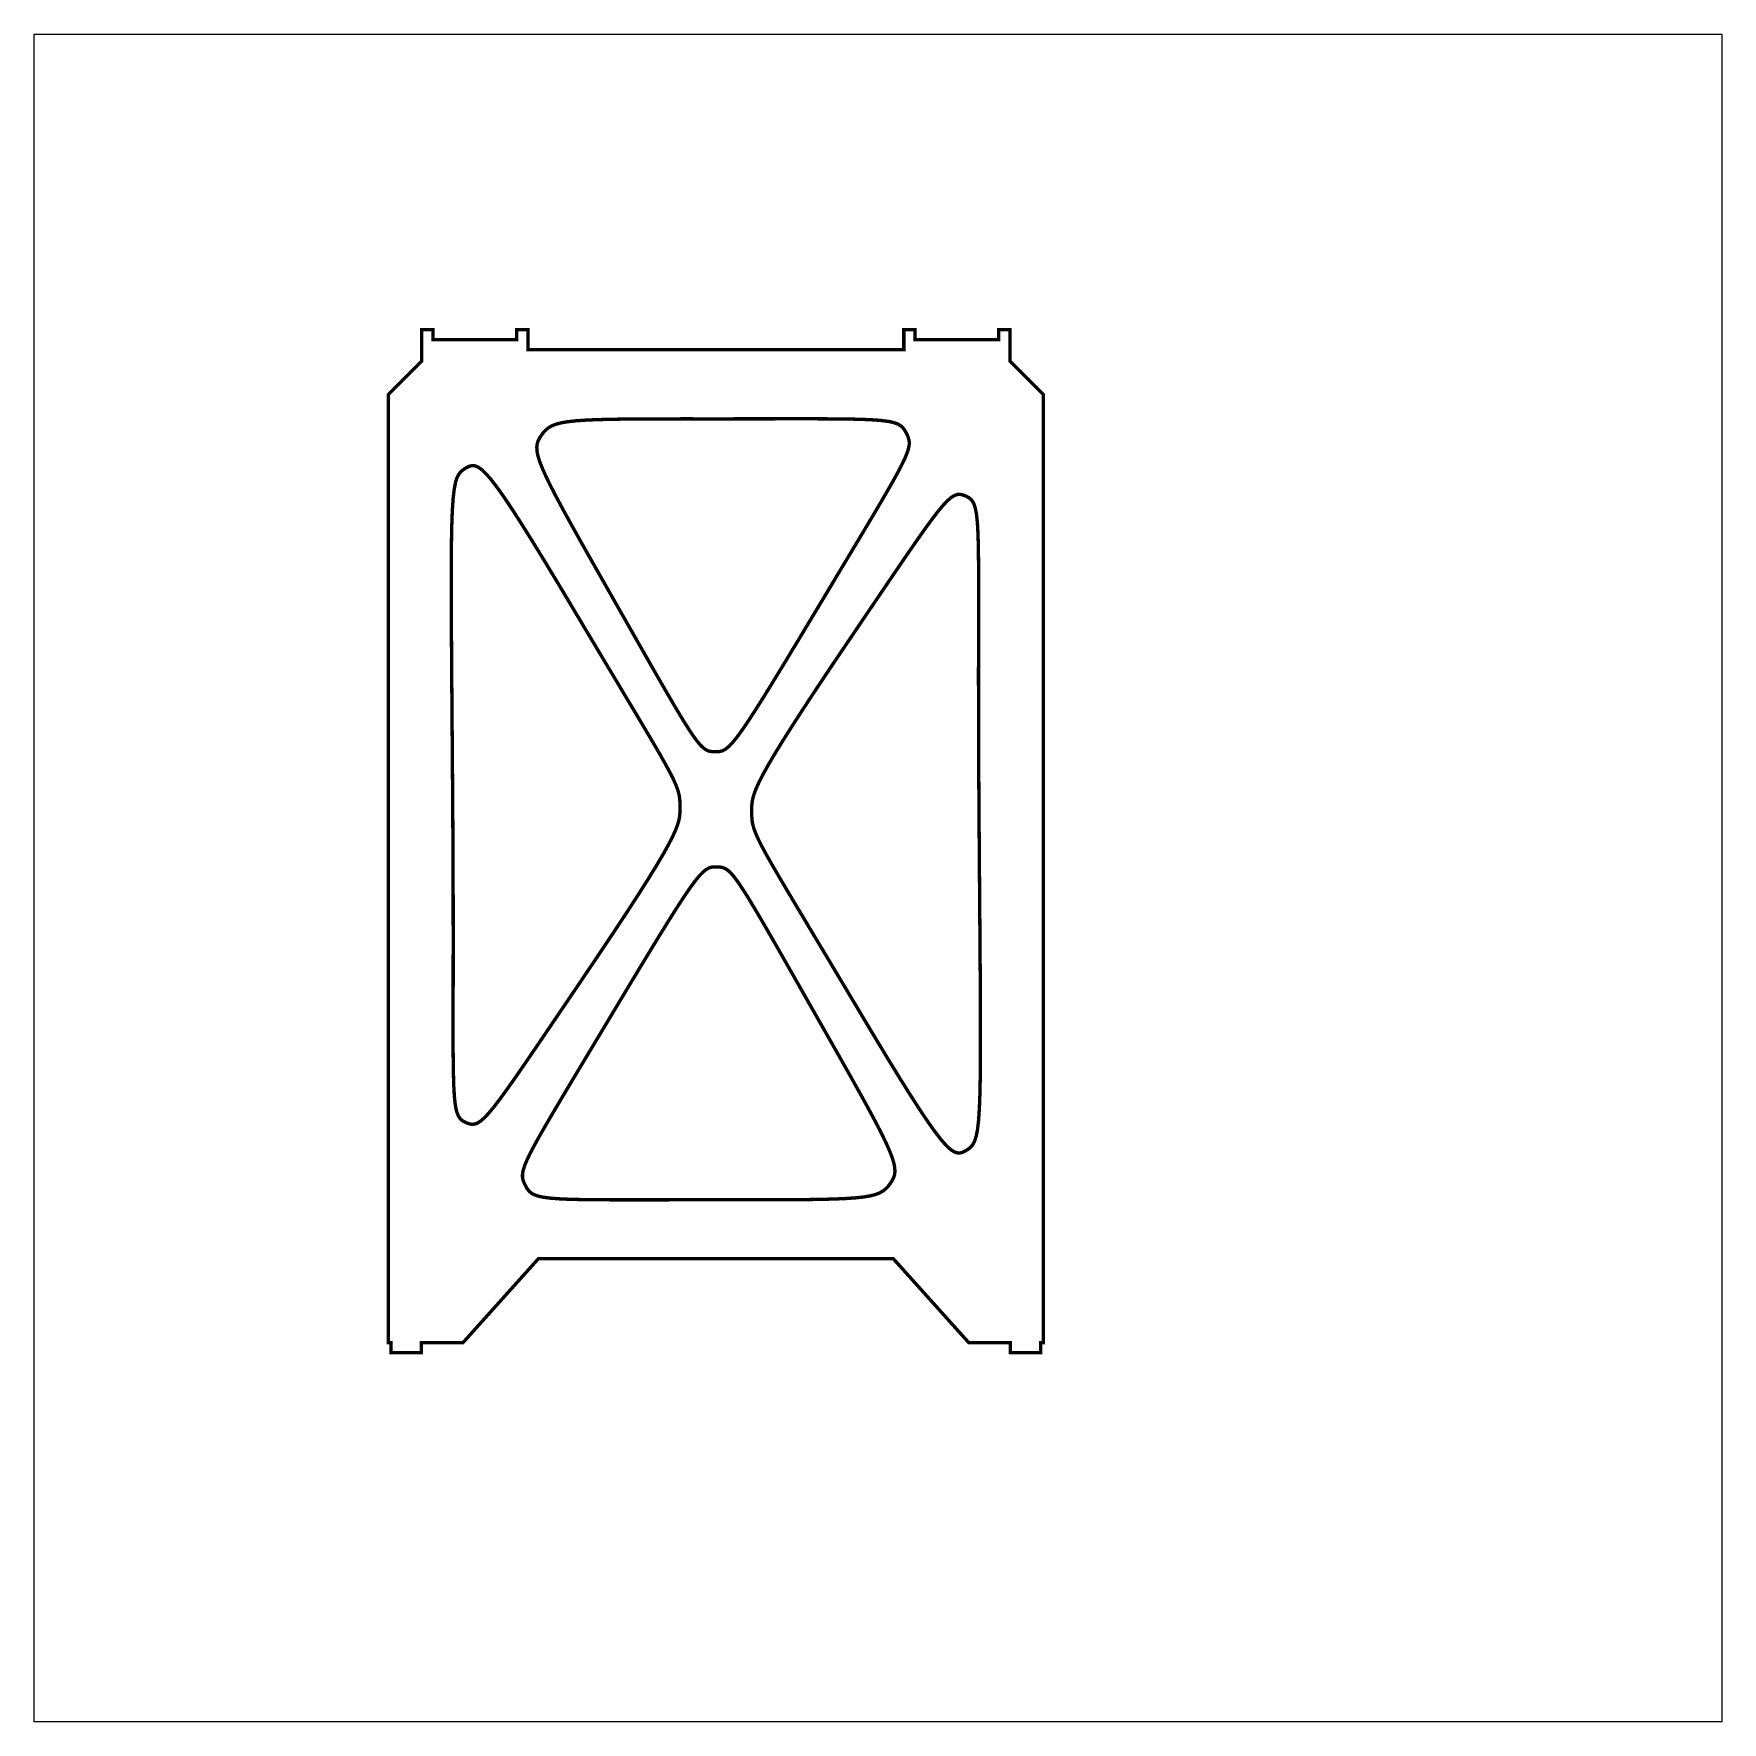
# Model space of a CAD drawing. Extents: x 0 to 19.7, y 0 to 19.7.
import ezdxf

# ---------------------------------------------------------------- set-up
doc = ezdxf.new("R2010")
doc.units = 0
doc.layers.get('0').update_dxf_attribs({"linetype": 'CONTINUOUS'})

msp = doc.modelspace()

# ---------------------------------------------------------------- linework, layer by layer
at = {"color": 0}
for points, const_width in [([(0.0051, 19.68), (19.68, 19.68), (19.68, 0.0051), (0.0051, 0.0051), (0.0051, 19.68)], 0.01022), ([(4.13331, 4.42578), (4.13331, 15.4792), (4.52382, 15.8697), (4.52382, 16.2367), (4.65468, 16.2367), (4.65468, 16.1186), (5.63081, 16.1186), (5.63081, 16.2367), (5.76064, 16.2367), (5.76064, 16.0006), (10.1438, 16.0006), (10.1438, 16.2367), (10.2737, 16.2367), (10.2737, 16.1186), (11.2498, 16.1186), (11.2498, 16.2367), (11.3806, 16.2367), (11.3806, 15.8697), (11.7711, 15.4792), (11.7711, 4.42578), (11.7386, 4.42578), (11.7386, 4.30767), (11.3843, 4.30767), (11.3843, 4.42578), (10.9001, 4.42578), (10.0213, 5.40403), (5.88314, 5.40403), (5.00435, 4.42578), (4.52013, 4.42578), (4.52013, 4.30767), (4.16581, 4.30767), (4.16581, 4.42578), (4.13331, 4.42578)], 0.03937), ([(10.1736, 15.0274), (10.1888, 14.9954), (10.2001, 14.9646), (10.2064, 14.9321), (10.2063, 14.8956), (10.1988, 14.8526), (10.1828, 14.8007), (10.1569, 14.7374), (10.1201, 14.6601), (10.0712, 14.5667), (10.0091, 14.4543), (9.93246, 14.3206), (9.84028, 14.1631), (9.73128, 13.9794), (9.60439, 13.7669), (9.45839, 13.5233), (9.2921, 13.2459), (9.09065, 12.9102), (8.91351, 12.6157), (8.75885, 12.3597), (8.62468, 12.1396), (8.50922, 11.9527), (8.41054, 11.7962), (8.32687, 11.6675), (8.25629, 11.5639), (8.19689, 11.4828), (8.14686, 11.4212), (8.10433, 11.3767), (8.06743, 11.3464), (8.03429, 11.3278), (8.00304, 11.318), (7.97179, 11.3146), (7.93875, 11.3145), (7.90549, 11.3163), (7.87463, 11.3215), (7.84418, 11.3332), (7.81233, 11.3539), (7.77707, 11.3866), (7.73654, 11.434), (7.68886, 11.4989), (7.63206, 11.5842), (7.56429, 11.6924), (7.48361, 11.8267), (7.38818, 11.9896), (7.27604, 12.1839), (7.14529, 12.4126), (6.99403, 12.6783), (6.82036, 12.9838), (6.6224, 13.332), (6.48215, 13.579), (6.35889, 13.7977), (6.25174, 13.99), (6.15978, 14.1581), (6.08208, 14.3036), (6.01785, 14.4289), (5.96615, 14.5358), (5.92611, 14.6265), (5.89675, 14.7028), (5.87733, 14.7668), (5.86686, 14.8206), (5.86447, 14.8658), (5.86931, 14.905), (5.88049, 14.9397), (5.89703, 14.9722), (5.91818, 15.0044), (5.94374, 15.0382), (5.9714, 15.0676), (6.00347, 15.0932), (6.04232, 15.1153), (6.09033, 15.1338), (6.14985, 15.1493), (6.22331, 15.1619), (6.31299, 15.1721), (6.42128, 15.18), (6.55057, 15.1858), (6.70324, 15.19), (6.88162, 15.1929), (7.08811, 15.1944), (7.32503, 15.1953), (7.59483, 15.1956), (7.89985, 15.1954), (8.27083, 15.1956), (8.59728, 15.196), (8.88217, 15.1963), (9.12847, 15.1961), (9.33925, 15.1951), (9.51753, 15.1931), (9.66624, 15.1893), (9.78847, 15.1837), (9.88721, 15.176), (9.96544, 15.1656), (10.0262, 15.1521), (10.0725, 15.1353), (10.1074, 15.1149), (10.1339, 15.0903), (10.1549, 15.0613), (10.1736, 15.0274)], 0.03937), ([(5.02121, 14.6124), (5.05197, 14.6306), (5.08176, 14.6442), (5.11214, 14.6506), (5.14475, 14.6475), (5.1811, 14.6325), (5.22287, 14.6029), (5.27171, 14.5565), (5.32915, 14.4908), (5.39681, 14.4033), (5.47635, 14.2917), (5.56933, 14.1533), (5.67736, 13.9858), (5.80203, 13.7869), (5.94499, 13.554), (6.10786, 13.2847), (6.29221, 12.9764), (6.5031, 12.6229), (6.68869, 12.3126), (6.85064, 12.042), (6.99056, 11.8083), (7.11003, 11.6079), (7.21067, 11.4376), (7.29411, 11.2942), (7.36187, 11.1745), (7.41564, 11.0751), (7.45697, 10.9929), (7.48753, 10.9245), (7.50885, 10.8668), (7.52257, 10.8163), (7.53033, 10.7701), (7.53369, 10.7246), (7.53429, 10.6767), (7.53424, 10.6379), (7.53331, 10.5999), (7.52968, 10.5603), (7.52138, 10.5162), (7.50657, 10.4648), (7.4834, 10.4034), (7.44997, 10.3293), (7.40435, 10.2398), (7.34472, 10.132), (7.26921, 10.0033), (7.17594, 9.85092), (7.06299, 9.6721), (6.92844, 9.46408), (6.77056, 9.22418), (6.58729, 8.94965), (6.37696, 8.63769), (6.18137, 8.34885), (6.00906, 8.09412), (5.85807, 7.87153), (5.72678, 7.6791), (5.61328, 7.51476), (5.51594, 7.37657), (5.43283, 7.26247), (5.36231, 7.17057), (5.30257, 7.09874), (5.25179, 7.04508), (5.20822, 7.00749), (5.17008, 6.9841), (5.13564, 6.97282), (5.10303, 6.97163), (5.07058, 6.97857), (5.03651, 6.99164), (5.00076, 7.01058), (4.97125, 7.03629), (4.94732, 7.07335), (4.92844, 7.12625), (4.91407, 7.19949), (4.90349, 7.29753), (4.89626, 7.42486), (4.89176, 7.5861), (4.88938, 7.7856), (4.88861, 8.028), (4.88883, 8.31765), (4.88949, 8.65918), (4.88997, 9.05707), (4.88971, 9.51574), (4.88818, 10.0398), (4.88476, 10.6336), (4.87989, 11.2813), (4.87538, 11.8525), (4.87158, 12.3524), (4.86876, 12.7859), (4.86719, 13.1579), (4.86724, 13.4734), (4.86919, 13.7374), (4.87332, 13.9547), (4.87993, 14.1306), (4.88938, 14.2696), (4.90186, 14.3771), (4.91775, 14.4578), (4.93733, 14.5167), (4.96089, 14.5587), (4.98872, 14.589), (5.02121, 14.6124)], 0.03937), ([(10.8832, 6.6741), (10.8524, 6.65593), (10.8226, 6.64236), (10.7923, 6.6359), (10.7597, 6.639), (10.7233, 6.65408), (10.6815, 6.6836), (10.6327, 6.72999), (10.5753, 6.79574), (10.5075, 6.88319), (10.428, 6.99485), (10.3351, 7.13319), (10.227, 7.30063), (10.1023, 7.49957), (9.95936, 7.73253), (9.7965, 8.00185), (9.61219, 8.31006), (9.40132, 8.66363), (9.21565, 8.97396), (9.05371, 9.24447), (8.91379, 9.47825), (8.79432, 9.67865), (8.69368, 9.8489), (8.61029, 9.99229), (8.54249, 10.112), (8.48872, 10.2114), (8.44738, 10.2936), (8.41683, 10.362), (8.39551, 10.4198), (8.38178, 10.4702), (8.37403, 10.5164), (8.37067, 10.5619), (8.37011, 10.6097), (8.37011, 10.6487), (8.37104, 10.6866), (8.37468, 10.7262), (8.38297, 10.7703), (8.39779, 10.8217), (8.42096, 10.8831), (8.45438, 10.9572), (8.5, 11.0468), (8.55963, 11.1545), (8.63514, 11.2832), (8.7284, 11.4356), (8.84136, 11.6144), (8.97592, 11.8224), (9.13379, 12.0623), (9.31706, 12.3369), (9.52746, 12.6488), (9.72299, 12.9377), (9.89535, 13.1924), (10.0463, 13.415), (10.1776, 13.6074), (10.2911, 13.7717), (10.3885, 13.91), (10.4715, 14.024), (10.542, 14.116), (10.6018, 14.1878), (10.6526, 14.2414), (10.6962, 14.279), (10.7343, 14.3024), (10.7688, 14.3137), (10.8013, 14.3149), (10.8338, 14.3079), (10.8679, 14.2949), (10.9036, 14.276), (10.9331, 14.2503), (10.957, 14.2132), (10.9759, 14.1603), (10.9903, 14.0871), (11.0009, 13.989), (11.0081, 13.8617), (11.0126, 13.7004), (11.015, 13.5009), (11.0158, 13.2585), (11.0156, 12.9689), (11.0149, 12.6273), (11.0144, 12.2294), (11.0147, 11.7708), (11.0162, 11.2467), (11.0197, 10.6528), (11.0245, 10.0053), (11.029, 9.43397), (11.0328, 8.93408), (11.0356, 8.50065), (11.0372, 8.12864), (11.0371, 7.8131), (11.0352, 7.54915), (11.031, 7.33176), (11.0244, 7.15597), (11.015, 7.01688), (11.0025, 6.90944), (10.9867, 6.82878), (10.9671, 6.76986), (10.9435, 6.72775), (10.9156, 6.69749), (10.8832, 6.6741)], 0.03937), ([(5.73085, 6.25911), (5.71556, 6.29107), (5.70421, 6.322), (5.69797, 6.35449), (5.69803, 6.391), (5.70551, 6.43392), (5.72163, 6.48583), (5.74744, 6.54915), (5.78424, 6.62631), (5.83311, 6.71989), (5.89529, 6.83225), (5.9719, 6.96599), (6.06407, 7.12343), (6.17307, 7.30712), (6.29997, 7.51958), (6.44601, 7.76324), (6.61231, 8.04053), (6.81369, 8.37631), (6.99083, 8.67085), (7.14556, 8.92681), (7.27968, 9.14692), (7.39518, 9.33382), (7.49382, 9.49029), (7.57753, 9.61897), (7.64811, 9.72254), (7.70747, 9.80376), (7.75749, 9.86535), (7.80003, 9.90983), (7.83692, 9.94011), (7.87007, 9.95871), (7.90132, 9.96847), (7.93257, 9.97194), (7.96565, 9.97194), (7.99886, 9.97026), (8.02974, 9.965), (8.06017, 9.95335), (8.09207, 9.93261), (8.12733, 9.8999), (8.16786, 9.85254), (8.21556, 9.7876), (8.27235, 9.70236), (8.34011, 9.59407), (8.42079, 9.45985), (8.51622, 9.29693), (8.62836, 9.1026), (8.75911, 8.87392), (8.91038, 8.60824), (9.08404, 8.30268), (9.28207, 7.95449), (9.42225, 7.70747), (9.54546, 7.48882), (9.65261, 7.2965), (9.74462, 7.12853), (9.82226, 6.98292), (9.8865, 6.85764), (9.93821, 6.75065), (9.97831, 6.66), (10.0076, 6.58371), (10.0271, 6.51969), (10.0375, 6.46599), (10.0399, 6.42063), (10.035, 6.38157), (10.0239, 6.34679), (10.0073, 6.31429), (9.98622, 6.28207), (9.96061, 6.24837), (9.93294, 6.21886), (9.90087, 6.19325), (9.86203, 6.17128), (9.81401, 6.15272), (9.7545, 6.13726), (9.6811, 6.12457), (9.59142, 6.11447), (9.48312, 6.10656), (9.35385, 6.10069), (9.20117, 6.09646), (9.02279, 6.09364), (8.81629, 6.09201), (8.57932, 6.09119), (8.30951, 6.09099), (8.00456, 6.09104), (7.63351, 6.09093), (7.30707, 6.09056), (7.02219, 6.09028), (6.77588, 6.09039), (6.56511, 6.09136), (6.38688, 6.09347), (6.23817, 6.09717), (6.11594, 6.10271), (6.01719, 6.11057), (5.93896, 6.12099), (5.87815, 6.13444), (5.83182, 6.15121), (5.79693, 6.17171), (5.77051, 6.19629), (5.74946, 6.22532), (5.73085, 6.25911)], 0.03937)]:
    msp.add_lwpolyline(points, close=True, dxfattribs=dict(at, const_width=const_width))
at = {"color": 5}
msp.add_lwpolyline([(0.0051, 19.68), (19.68, 19.68), (19.68, 0.0051), (0.0051, 0.0051), (0.0051, 19.68)], close=True, dxfattribs=at)

doc.saveas('drawing.dxf')
